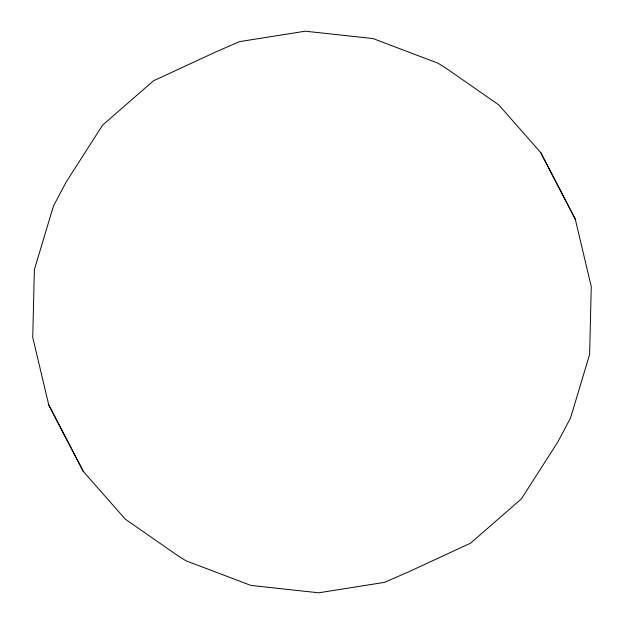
<?xml version="1.0" encoding="UTF-8"?>
<svg xmlns="http://www.w3.org/2000/svg" width="624" height="624" viewBox="0 0 624 624"><rect width="100%" height="100%" fill="white"/><g stroke="black" fill="none" stroke-linecap="round" stroke-linejoin="round"><path stroke-width="0.94" d="M540.696 152.545L498.748 104.879L446.839 68.757L438.087 63.227L373.043 38.563L305.269 31.2L239.39 41.644L215.03 52.307L153.434 80.824L102.648 125.089L66.128 182.091L53.453 206.029L34.359 269.638L32.752 337.467L48.742 404.89L54.171 415.49L83.304 471.455L125.252 519.121L177.161 555.243L185.913 560.773L250.957 585.437L318.731 592.8L384.61 582.356L408.97 571.693L470.566 543.176L521.352 498.911L557.872 441.909L570.547 417.971L589.641 354.362L591.248 286.533L575.258 219.11L540.696 152.545L575.258 219.11M48.742 404.89L83.304 471.455"/></g></svg>
